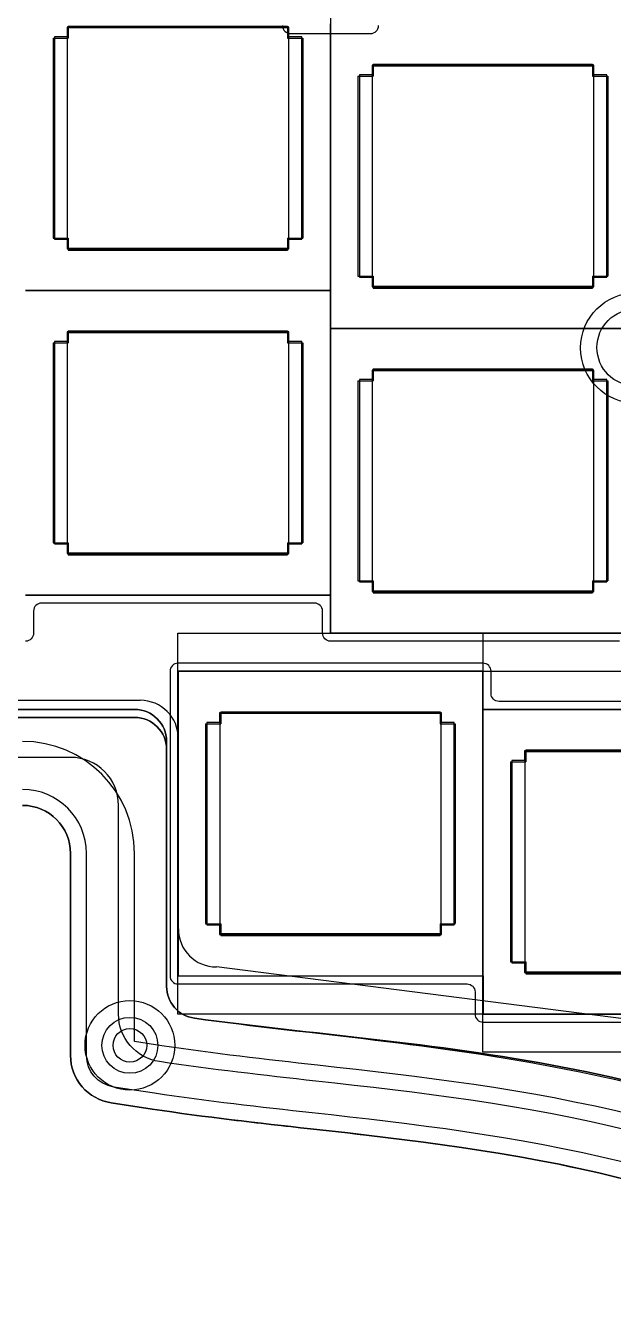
# Model space of a CAD drawing. Extents: x 39 to 193, y 68 to 203.
# Drawn here: x 102 to 138.7, y 70.2 to 150.9 of the extents above; entities that cross this region are included whole.
import ezdxf

# ---------------------------------------------------------------- set-up
doc = ezdxf.new("R2010")
doc.units = 0
doc.layers.add('iris-plate-design-rev2-and-rev3', color=7, linetype='CONTINUOUS')

msp = doc.modelspace()

# ---------------------------------------------------------------- linework, layer by layer
at = {"layer": 'iris-plate-design-rev2-and-rev3', "color": 5}
for p, q in [((121.001364, 153.459741), (121.001364, 134.409741)), ((121.001364, 132.028491), (121.001364, 151.078491)), ((104.562343, 150.864178), (104.562343, 150.264103)), ((118.412398, 150.864178), (104.562343, 150.864178)), ((104.562343, 150.864178), (104.562343, 150.264103)), ((118.412398, 150.864178), (104.562343, 150.864178)), ((104.58732, 137.038994), (104.58732, 150.838955)), ((104.58732, 150.838955), (118.38728, 150.838955)), ((118.38728, 150.838955), (118.38728, 137.038994)), ((118.412398, 150.264103), (118.412398, 150.864178)), ((118.412398, 150.264103), (118.412398, 150.864178)), ((104.562343, 150.264103), (103.762243, 150.264103)), ((103.762243, 150.264103), (103.762243, 137.614198)), ((104.562343, 150.264103), (103.762243, 150.264103)), ((103.762243, 150.264103), (103.762243, 137.614198)), ((119.212498, 150.264103), (118.412398, 150.264103)), ((119.212498, 150.264103), (118.412398, 150.264103)), ((119.212498, 137.614198), (119.212498, 150.264103)), ((119.212498, 137.614198), (119.212498, 150.264103)), ((123.612342, 147.8831), (122.812242, 147.8831)), ((122.812242, 147.8831), (122.812242, 135.233195)), ((123.612342, 147.8831), (122.812242, 147.8831)), ((122.812242, 147.8831), (122.812242, 135.233195)), ((123.612342, 148.483175), (123.612342, 147.8831)), ((137.462398, 148.483175), (123.612342, 148.483175)), ((123.612342, 148.483175), (123.612342, 147.8831)), ((137.462398, 148.483175), (123.612342, 148.483175)), ((123.637319, 134.658097), (123.637319, 148.458057)), ((123.637319, 148.458057), (137.43728, 148.458057)), ((137.43728, 148.458057), (137.43728, 134.658097)), ((137.462398, 147.8831), (137.462398, 148.483175)), ((137.462398, 147.8831), (137.462398, 148.483175)), ((138.262498, 147.8831), (137.462398, 147.8831)), ((138.262498, 147.8831), (137.462398, 147.8831)), ((138.262498, 135.233195), (138.262498, 147.8831)), ((138.262498, 135.233195), (138.262498, 147.8831)), ((103.762243, 137.614198), (104.562343, 137.614198)), ((103.762243, 137.614198), (104.562343, 137.614198)), ((104.562343, 137.614198), (104.562343, 137.014123)), ((104.562343, 137.614198), (104.562343, 137.014123)), ((118.412398, 137.014123), (118.412398, 137.614198)), ((118.412398, 137.614198), (119.212498, 137.614198)), ((118.412398, 137.014123), (118.412398, 137.614198)), ((118.412398, 137.614198), (119.212498, 137.614198)), ((104.562343, 137.014123), (118.412398, 137.014123)), ((104.562343, 137.014123), (118.412398, 137.014123)), ((118.38728, 137.038994), (104.58732, 137.038994)), ((122.812242, 135.233195), (123.612342, 135.233195)), ((122.812242, 135.233195), (123.612342, 135.233195)), ((123.612342, 135.233195), (123.612342, 134.63312)), ((123.612342, 135.233195), (123.612342, 134.63312)), ((137.462398, 134.63312), (137.462398, 135.233195)), ((137.462398, 135.233195), (138.262498, 135.233195)), ((137.462398, 134.63312), (137.462398, 135.233195)), ((137.462398, 135.233195), (138.262498, 135.233195)), ((121.001364, 134.409741), (101.951364, 134.409741)), ((101.951364, 134.409741), (121.001364, 134.409741)), ((121.001364, 134.409741), (121.001364, 115.359742)), ((123.612342, 134.63312), (137.462398, 134.63312)), ((123.612342, 134.63312), (137.462398, 134.63312)), ((137.43728, 134.658097), (123.637319, 134.658097)), ((104.562343, 131.814179), (104.562343, 131.214104)), ((118.412398, 131.814179), (104.562343, 131.814179)), ((104.562343, 131.814179), (104.562343, 131.214104)), ((118.412398, 131.814179), (104.562343, 131.814179)), ((104.58732, 117.988994), (104.58732, 131.788955)), ((104.58732, 131.788955), (118.38728, 131.788955)), ((118.38728, 131.788955), (118.38728, 117.988994)), ((118.412398, 131.214104), (118.412398, 131.814179)), ((118.412398, 131.214104), (118.412398, 131.814179)), ((140.051363, 132.028491), (121.001364, 132.028491)), ((121.001364, 112.978492), (121.001364, 132.028491)), ((121.001364, 132.028491), (140.051363, 132.028491)), ((104.562343, 131.214104), (103.762243, 131.214104)), ((103.762243, 131.214104), (103.762243, 118.564198)), ((104.562343, 131.214104), (103.762243, 131.214104)), ((103.762243, 131.214104), (103.762243, 118.564198)), ((119.212498, 131.214104), (118.412398, 131.214104)), ((119.212498, 131.214104), (118.412398, 131.214104)), ((119.212498, 118.564198), (119.212498, 131.214104)), ((119.212498, 118.564198), (119.212498, 131.214104)), ((123.612342, 129.433176), (123.612342, 128.833101)), ((137.462398, 129.433176), (123.612342, 129.433176)), ((123.612342, 129.433176), (123.612342, 128.833101)), ((137.462398, 129.433176), (123.612342, 129.433176)), ((123.637319, 115.608097), (123.637319, 129.408058)), ((123.637319, 129.408058), (137.43728, 129.408058)), ((137.43728, 129.408058), (137.43728, 115.608097)), ((137.462398, 128.833101), (137.462398, 129.433176)), ((137.462398, 128.833101), (137.462398, 129.433176)), ((123.612342, 128.833101), (122.812242, 128.833101)), ((122.812242, 128.833101), (122.812242, 116.183195)), ((123.612342, 128.833101), (122.812242, 128.833101)), ((122.812242, 128.833101), (122.812242, 116.183195)), ((138.262498, 128.833101), (137.462398, 128.833101)), ((138.262498, 128.833101), (137.462398, 128.833101)), ((138.262498, 116.183195), (138.262498, 128.833101)), ((138.262498, 116.183195), (138.262498, 128.833101)), ((103.762243, 118.564198), (104.562343, 118.564198)), ((103.762243, 118.564198), (104.562343, 118.564198)), ((104.562343, 118.564198), (104.562343, 117.964123)), ((104.562343, 118.564198), (104.562343, 117.964123)), ((104.562343, 117.964123), (118.412398, 117.964123)), ((104.562343, 117.964123), (118.412398, 117.964123)), ((118.38728, 117.988994), (104.58732, 117.988994)), ((118.412398, 117.964123), (118.412398, 118.564198)), ((118.412398, 118.564198), (119.212498, 118.564198)), ((118.412398, 117.964123), (118.412398, 118.564198)), ((118.412398, 118.564198), (119.212498, 118.564198)), ((122.812242, 116.183195), (123.612342, 116.183195)), ((122.812242, 116.183195), (123.612342, 116.183195)), ((123.612342, 116.183195), (123.612342, 115.58312)), ((123.612342, 116.183195), (123.612342, 115.58312)), ((123.612342, 115.58312), (137.462398, 115.58312)), ((123.612342, 115.58312), (137.462398, 115.58312)), ((137.43728, 115.608097), (123.637319, 115.608097)), ((137.462398, 115.58312), (137.462398, 116.183195)), ((137.462398, 116.183195), (138.262498, 116.183195)), ((137.462398, 115.58312), (137.462398, 116.183195)), ((137.462398, 116.183195), (138.262498, 116.183195)), ((121.001364, 115.359742), (101.951364, 115.359742)), ((101.962406, 115.364363), (121.012406, 115.364363)), ((120.012492, 114.86423), (102.96239, 114.86423)), ((121.012406, 115.364363), (121.012406, 112.983113)), ((102.462504, 114.363991), (102.462504, 112.983219)), ((120.512378, 112.983219), (120.512378, 114.363991)), ((140.051363, 112.978492), (121.001364, 112.978492)), ((139.062139, 112.48298), (121.012264, 112.48298)), ((121.012406, 112.983113), (140.062052, 112.983113)), ((130.537405, 111.101926), (111.487406, 111.101926)), ((110.98752, 110.602039), (110.98752, 91.55204)), ((111.476364, 91.547242), (111.476364, 110.597242)), ((111.476364, 110.597242), (130.526363, 110.597242)), ((130.537405, 110.60211), (111.487406, 110.60211)), ((111.487406, 110.60211), (111.487406, 91.551758)), ((130.526363, 110.597242), (130.526363, 91.547242)), ((130.537405, 108.21698), (130.537405, 110.60211)), ((131.037644, 109.217034), (131.037644, 110.602039)), ((149.587405, 108.717148), (131.53753, 108.717148)), ((108.774827, 108.215886), (77.786475, 108.215886)), ((114.087343, 108.002173), (114.087343, 107.402098)), ((127.937398, 108.002173), (114.087343, 108.002173)), ((114.087343, 108.002173), (114.087343, 107.402098)), ((127.937398, 108.002173), (114.087343, 108.002173)), ((114.112319, 94.1772), (114.112319, 107.977161)), ((114.112319, 107.977161), (127.91228, 107.977161)), ((127.91228, 107.977161), (127.91228, 94.1772)), ((127.937398, 107.402098), (127.937398, 108.002173)), ((127.937398, 107.402098), (127.937398, 108.002173)), ((130.527775, 89.165992), (130.527775, 108.215992)), ((130.527775, 108.215992), (149.577774, 108.215992)), ((149.587405, 108.21698), (130.537405, 108.21698)), ((114.087343, 107.402098), (113.287243, 107.402098)), ((113.287243, 107.402098), (113.287243, 94.752193)), ((114.087343, 107.402098), (113.287243, 107.402098)), ((113.287243, 107.402098), (113.287243, 94.752193)), ((128.737498, 107.402098), (127.937398, 107.402098)), ((128.737498, 107.402098), (127.937398, 107.402098)), ((128.737498, 94.752193), (128.737498, 107.402098)), ((128.737498, 94.752193), (128.737498, 107.402098)), ((110.770844, 98.558594), (110.770844, 106.219869)), ((133.137342, 105.62117), (133.137342, 105.021095)), ((146.987397, 105.62117), (133.137342, 105.62117)), ((133.137342, 105.62117), (133.137342, 105.021095)), ((146.987397, 105.62117), (133.137342, 105.62117)), ((133.162319, 91.79207), (133.162319, 105.592031)), ((133.162319, 105.592031), (146.96228, 105.592031)), ((133.137342, 105.021095), (132.337242, 105.021095)), ((132.337242, 105.021095), (132.337242, 92.37119)), ((133.137342, 105.021095), (132.337242, 105.021095)), ((132.337242, 105.021095), (132.337242, 92.37119)), ((104.771152, 99.217231), (104.771152, 92.901803)), ((110.770844, 90.897672), (110.770844, 98.558594)), ((113.287243, 94.752193), (114.087343, 94.752193)), ((113.287243, 94.752193), (114.087343, 94.752193)), ((114.087343, 94.752193), (114.087343, 94.152118)), ((114.087343, 94.752193), (114.087343, 94.152118)), ((127.937398, 94.152118), (127.937398, 94.752193)), ((127.937398, 94.752193), (128.737498, 94.752193)), ((127.937398, 94.152118), (127.937398, 94.752193)), ((127.937398, 94.752193), (128.737498, 94.752193)), ((114.087343, 94.152118), (127.937398, 94.152118)), ((114.087343, 94.152118), (127.937398, 94.152118)), ((127.91228, 94.1772), (114.112319, 94.1772)), ((104.771152, 92.901803), (104.771152, 86.586375)), ((132.337242, 92.37119), (133.137342, 92.37119)), ((132.337242, 92.37119), (133.137342, 92.37119)), ((133.137342, 92.37119), (133.137342, 91.771115)), ((133.137342, 92.37119), (133.137342, 91.771115)), ((130.526363, 91.547242), (111.476364, 91.547242)), ((111.487406, 91.551758), (130.537405, 91.551758)), ((130.537405, 91.551758), (130.537405, 89.16698)), ((133.137342, 91.771115), (146.987397, 91.771115)), ((133.137342, 91.771115), (146.987397, 91.771115)), ((146.96228, 91.79207), (133.162319, 91.79207)), ((111.487406, 91.051801), (129.53728, 91.051801)), ((130.037519, 90.551915), (130.037519, 89.166909)), ((149.577774, 89.165992), (130.527775, 89.165992)), ((130.537405, 89.16698), (149.587405, 89.16698)), ((130.537405, 88.667023), (148.858919, 88.667023)), ((107.320324, 83.620573), (108.595969, 83.426898)), ((108.595969, 83.426898), (109.871613, 83.233223))]:
    msp.add_line(p, q, dxfattribs=at)
at = {"layer": 'iris-plate-design-rev2-and-rev3', "color": 4}
for p, q in [((104.562343, 150.864178), (104.562343, 150.264103)), ((118.412398, 150.864178), (104.562343, 150.864178)), ((104.562343, 150.864178), (104.562343, 150.264103)), ((118.412398, 150.864178), (104.562343, 150.864178)), ((104.562343, 150.864178), (104.562343, 150.264103)), ((118.412398, 150.864178), (104.562343, 150.864178)), ((104.562343, 150.864178), (104.562343, 150.264103)), ((118.412398, 150.864178), (104.562343, 150.864178)), ((118.412398, 150.264103), (118.412398, 150.864178)), ((118.412398, 150.264103), (118.412398, 150.864178)), ((118.412398, 150.264103), (118.412398, 150.864178)), ((118.412398, 150.264103), (118.412398, 150.864178)), ((104.562343, 150.264103), (103.762243, 150.264103)), ((103.762243, 150.264103), (103.762243, 137.614198)), ((104.562343, 150.264103), (103.762243, 150.264103)), ((103.762243, 150.264103), (103.762243, 137.614198)), ((104.562343, 150.264103), (103.762243, 150.264103)), ((103.762243, 150.264103), (103.762243, 137.614198)), ((104.562343, 150.264103), (103.762243, 150.264103)), ((103.762243, 150.264103), (103.762243, 137.614198)), ((119.212498, 150.264103), (118.412398, 150.264103)), ((119.212498, 150.264103), (118.412398, 150.264103)), ((119.212498, 150.264103), (118.412398, 150.264103)), ((119.212498, 150.264103), (118.412398, 150.264103)), ((119.212498, 137.614198), (119.212498, 150.264103)), ((119.212498, 137.614198), (119.212498, 150.264103)), ((119.212498, 137.614198), (119.212498, 150.264103)), ((119.212498, 137.614198), (119.212498, 150.264103)), ((123.612342, 147.8831), (122.812242, 147.8831)), ((122.812242, 147.8831), (122.812242, 135.233195)), ((123.612342, 147.8831), (122.812242, 147.8831)), ((122.812242, 147.8831), (122.812242, 135.233195)), ((123.612342, 147.8831), (122.812242, 147.8831)), ((122.812242, 147.8831), (122.812242, 135.233195)), ((123.612342, 147.8831), (122.812242, 147.8831)), ((122.812242, 147.8831), (122.812242, 135.233195)), ((123.612342, 148.483175), (123.612342, 147.8831)), ((137.462398, 148.483175), (123.612342, 148.483175)), ((123.612342, 148.483175), (123.612342, 147.8831)), ((137.462398, 148.483175), (123.612342, 148.483175)), ((123.612342, 148.483175), (123.612342, 147.8831)), ((137.462398, 148.483175), (123.612342, 148.483175)), ((123.612342, 148.483175), (123.612342, 147.8831)), ((137.462398, 148.483175), (123.612342, 148.483175)), ((137.462398, 147.8831), (137.462398, 148.483175)), ((137.462398, 147.8831), (137.462398, 148.483175)), ((137.462398, 147.8831), (137.462398, 148.483175)), ((137.462398, 147.8831), (137.462398, 148.483175)), ((138.262498, 147.8831), (137.462398, 147.8831)), ((138.262498, 147.8831), (137.462398, 147.8831)), ((138.262498, 147.8831), (137.462398, 147.8831)), ((138.262498, 147.8831), (137.462398, 147.8831)), ((138.262498, 135.233195), (138.262498, 147.8831)), ((138.262498, 135.233195), (138.262498, 147.8831)), ((138.262498, 135.233195), (138.262498, 147.8831)), ((138.262498, 135.233195), (138.262498, 147.8831)), ((103.762243, 137.614198), (104.562343, 137.614198)), ((103.762243, 137.614198), (104.562343, 137.614198)), ((103.762243, 137.614198), (104.562343, 137.614198)), ((103.762243, 137.614198), (104.562343, 137.614198)), ((104.562343, 137.614198), (104.562343, 137.014123)), ((104.562343, 137.614198), (104.562343, 137.014123)), ((104.562343, 137.614198), (104.562343, 137.014123)), ((104.562343, 137.614198), (104.562343, 137.014123)), ((118.412398, 137.014123), (118.412398, 137.614198)), ((118.412398, 137.614198), (119.212498, 137.614198)), ((118.412398, 137.014123), (118.412398, 137.614198)), ((118.412398, 137.614198), (119.212498, 137.614198)), ((118.412398, 137.014123), (118.412398, 137.614198)), ((118.412398, 137.614198), (119.212498, 137.614198)), ((118.412398, 137.014123), (118.412398, 137.614198)), ((118.412398, 137.614198), (119.212498, 137.614198)), ((104.562343, 137.014123), (118.412398, 137.014123)), ((104.562343, 137.014123), (118.412398, 137.014123)), ((104.562343, 137.014123), (118.412398, 137.014123)), ((104.562343, 137.014123), (118.412398, 137.014123)), ((122.812242, 135.233195), (123.612342, 135.233195)), ((122.812242, 135.233195), (123.612342, 135.233195)), ((122.812242, 135.233195), (123.612342, 135.233195)), ((122.812242, 135.233195), (123.612342, 135.233195)), ((123.612342, 135.233195), (123.612342, 134.63312)), ((123.612342, 135.233195), (123.612342, 134.63312)), ((123.612342, 135.233195), (123.612342, 134.63312)), ((123.612342, 135.233195), (123.612342, 134.63312)), ((137.462398, 134.63312), (137.462398, 135.233195)), ((137.462398, 135.233195), (138.262498, 135.233195)), ((137.462398, 134.63312), (137.462398, 135.233195)), ((137.462398, 135.233195), (138.262498, 135.233195)), ((137.462398, 134.63312), (137.462398, 135.233195)), ((137.462398, 135.233195), (138.262498, 135.233195)), ((137.462398, 134.63312), (137.462398, 135.233195)), ((137.462398, 135.233195), (138.262498, 135.233195)), ((123.612342, 134.63312), (137.462398, 134.63312)), ((123.612342, 134.63312), (137.462398, 134.63312)), ((123.612342, 134.63312), (137.462398, 134.63312)), ((123.612342, 134.63312), (137.462398, 134.63312)), ((104.562343, 131.814179), (104.562343, 131.214104)), ((118.412398, 131.814179), (104.562343, 131.814179)), ((104.562343, 131.814179), (104.562343, 131.214104)), ((118.412398, 131.814179), (104.562343, 131.814179)), ((104.562343, 131.814179), (104.562343, 131.214104)), ((118.412398, 131.814179), (104.562343, 131.814179)), ((104.562343, 131.814179), (104.562343, 131.214104)), ((118.412398, 131.814179), (104.562343, 131.814179)), ((118.412398, 131.214104), (118.412398, 131.814179)), ((118.412398, 131.214104), (118.412398, 131.814179)), ((118.412398, 131.214104), (118.412398, 131.814179)), ((118.412398, 131.214104), (118.412398, 131.814179)), ((104.562343, 131.214104), (103.762243, 131.214104)), ((103.762243, 131.214104), (103.762243, 118.564198)), ((104.562343, 131.214104), (103.762243, 131.214104)), ((103.762243, 131.214104), (103.762243, 118.564198)), ((104.562343, 131.214104), (103.762243, 131.214104)), ((103.762243, 131.214104), (103.762243, 118.564198)), ((104.562343, 131.214104), (103.762243, 131.214104)), ((103.762243, 131.214104), (103.762243, 118.564198)), ((119.212498, 131.214104), (118.412398, 131.214104)), ((119.212498, 131.214104), (118.412398, 131.214104)), ((119.212498, 131.214104), (118.412398, 131.214104)), ((119.212498, 131.214104), (118.412398, 131.214104)), ((119.212498, 118.564198), (119.212498, 131.214104)), ((119.212498, 118.564198), (119.212498, 131.214104)), ((119.212498, 118.564198), (119.212498, 131.214104)), ((119.212498, 118.564198), (119.212498, 131.214104)), ((123.612342, 129.433176), (123.612342, 128.833101)), ((137.462398, 129.433176), (123.612342, 129.433176)), ((123.612342, 129.433176), (123.612342, 128.833101)), ((137.462398, 129.433176), (123.612342, 129.433176)), ((123.612342, 129.433176), (123.612342, 128.833101)), ((137.462398, 129.433176), (123.612342, 129.433176)), ((123.612342, 129.433176), (123.612342, 128.833101)), ((137.462398, 129.433176), (123.612342, 129.433176)), ((137.462398, 128.833101), (137.462398, 129.433176)), ((137.462398, 128.833101), (137.462398, 129.433176)), ((137.462398, 128.833101), (137.462398, 129.433176)), ((137.462398, 128.833101), (137.462398, 129.433176)), ((123.612342, 128.833101), (122.812242, 128.833101)), ((122.812242, 128.833101), (122.812242, 116.183195)), ((123.612342, 128.833101), (122.812242, 128.833101)), ((122.812242, 128.833101), (122.812242, 116.183195)), ((123.612342, 128.833101), (122.812242, 128.833101)), ((122.812242, 128.833101), (122.812242, 116.183195)), ((123.612342, 128.833101), (122.812242, 128.833101)), ((122.812242, 128.833101), (122.812242, 116.183195)), ((138.262498, 128.833101), (137.462398, 128.833101)), ((138.262498, 128.833101), (137.462398, 128.833101)), ((138.262498, 128.833101), (137.462398, 128.833101)), ((138.262498, 128.833101), (137.462398, 128.833101)), ((138.262498, 116.183195), (138.262498, 128.833101)), ((138.262498, 116.183195), (138.262498, 128.833101)), ((138.262498, 116.183195), (138.262498, 128.833101)), ((138.262498, 116.183195), (138.262498, 128.833101)), ((103.762243, 118.564198), (104.562343, 118.564198)), ((103.762243, 118.564198), (104.562343, 118.564198)), ((103.762243, 118.564198), (104.562343, 118.564198)), ((103.762243, 118.564198), (104.562343, 118.564198)), ((104.562343, 118.564198), (104.562343, 117.964123)), ((104.562343, 118.564198), (104.562343, 117.964123)), ((104.562343, 118.564198), (104.562343, 117.964123)), ((104.562343, 118.564198), (104.562343, 117.964123)), ((104.562343, 117.964123), (118.412398, 117.964123)), ((104.562343, 117.964123), (118.412398, 117.964123)), ((104.562343, 117.964123), (118.412398, 117.964123)), ((104.562343, 117.964123), (118.412398, 117.964123)), ((118.412398, 117.964123), (118.412398, 118.564198)), ((118.412398, 118.564198), (119.212498, 118.564198)), ((118.412398, 117.964123), (118.412398, 118.564198)), ((118.412398, 118.564198), (119.212498, 118.564198)), ((118.412398, 117.964123), (118.412398, 118.564198)), ((118.412398, 118.564198), (119.212498, 118.564198)), ((118.412398, 117.964123), (118.412398, 118.564198)), ((118.412398, 118.564198), (119.212498, 118.564198)), ((122.812242, 116.183195), (123.612342, 116.183195)), ((122.812242, 116.183195), (123.612342, 116.183195)), ((122.812242, 116.183195), (123.612342, 116.183195)), ((122.812242, 116.183195), (123.612342, 116.183195)), ((123.612342, 116.183195), (123.612342, 115.58312)), ((123.612342, 116.183195), (123.612342, 115.58312)), ((123.612342, 116.183195), (123.612342, 115.58312)), ((123.612342, 116.183195), (123.612342, 115.58312)), ((123.612342, 115.58312), (137.462398, 115.58312)), ((123.612342, 115.58312), (137.462398, 115.58312)), ((123.612342, 115.58312), (137.462398, 115.58312)), ((123.612342, 115.58312), (137.462398, 115.58312)), ((137.462398, 115.58312), (137.462398, 116.183195)), ((137.462398, 116.183195), (138.262498, 116.183195)), ((137.462398, 115.58312), (137.462398, 116.183195)), ((137.462398, 116.183195), (138.262498, 116.183195)), ((137.462398, 115.58312), (137.462398, 116.183195)), ((137.462398, 116.183195), (138.262498, 116.183195)), ((137.462398, 115.58312), (137.462398, 116.183195)), ((137.462398, 116.183195), (138.262498, 116.183195)), ((111.476364, 89.165992), (111.476364, 112.978492)), ((111.476364, 112.978492), (130.526363, 112.978492)), ((130.526363, 112.978492), (130.526363, 89.165992)), ((130.526363, 86.784742), (130.526363, 110.597242)), ((130.526363, 110.597242), (149.576363, 110.597242)), ((108.774933, 107.715965), (46.797876, 107.715965)), ((114.087343, 108.002173), (114.087343, 107.402098)), ((127.937398, 108.002173), (114.087343, 108.002173)), ((114.087343, 108.002173), (114.087343, 107.402098)), ((127.937398, 108.002173), (114.087343, 108.002173)), ((114.087343, 108.002173), (114.087343, 107.402098)), ((127.937398, 108.002173), (114.087343, 108.002173)), ((114.087343, 108.002173), (114.087343, 107.402098)), ((127.937398, 108.002173), (114.087343, 108.002173)), ((127.937398, 107.402098), (127.937398, 108.002173)), ((127.937398, 107.402098), (127.937398, 108.002173)), ((127.937398, 107.402098), (127.937398, 108.002173)), ((127.937398, 107.402098), (127.937398, 108.002173)), ((114.087343, 107.402098), (113.287243, 107.402098)), ((113.287243, 107.402098), (113.287243, 94.752193)), ((114.087343, 107.402098), (113.287243, 107.402098)), ((113.287243, 107.402098), (113.287243, 94.752193)), ((114.087343, 107.402098), (113.287243, 107.402098)), ((113.287243, 107.402098), (113.287243, 94.752193)), ((114.087343, 107.402098), (113.287243, 107.402098)), ((113.287243, 107.402098), (113.287243, 94.752193)), ((128.737498, 107.402098), (127.937398, 107.402098)), ((128.737498, 107.402098), (127.937398, 107.402098)), ((128.737498, 107.402098), (127.937398, 107.402098)), ((128.737498, 107.402098), (127.937398, 107.402098)), ((128.737498, 94.752193), (128.737498, 107.402098)), ((128.737498, 94.752193), (128.737498, 107.402098)), ((128.737498, 94.752193), (128.737498, 107.402098)), ((128.737498, 94.752193), (128.737498, 107.402098)), ((104.771223, 105.215793), (44.801471, 105.215793)), ((110.770949, 90.897637), (110.770949, 105.719948)), ((133.137342, 105.62117), (133.137342, 105.021095)), ((146.987397, 105.62117), (133.137342, 105.62117)), ((133.137342, 105.62117), (133.137342, 105.021095)), ((146.987397, 105.62117), (133.137342, 105.62117)), ((133.137342, 105.62117), (133.137342, 105.021095)), ((146.987397, 105.62117), (133.137342, 105.62117)), ((133.137342, 105.62117), (133.137342, 105.021095)), ((146.987397, 105.62117), (133.137342, 105.62117)), ((133.137342, 105.021095), (132.337242, 105.021095)), ((132.337242, 105.021095), (132.337242, 92.37119)), ((133.137342, 105.021095), (132.337242, 105.021095)), ((132.337242, 105.021095), (132.337242, 92.37119)), ((133.137342, 105.021095), (132.337242, 105.021095)), ((132.337242, 105.021095), (132.337242, 92.37119)), ((133.137342, 105.021095), (132.337242, 105.021095)), ((132.337242, 105.021095), (132.337242, 92.37119)), ((107.770892, 89.165463), (107.770892, 102.215771)), ((104.770905, 99.217195), (104.770905, 86.58634)), ((104.770905, 99.217195), (104.770905, 86.58634)), ((113.287243, 94.752193), (114.087343, 94.752193)), ((113.287243, 94.752193), (114.087343, 94.752193)), ((113.287243, 94.752193), (114.087343, 94.752193)), ((113.287243, 94.752193), (114.087343, 94.752193)), ((114.087343, 94.752193), (114.087343, 94.152118)), ((114.087343, 94.752193), (114.087343, 94.152118)), ((114.087343, 94.752193), (114.087343, 94.152118)), ((114.087343, 94.752193), (114.087343, 94.152118)), ((127.937398, 94.152118), (127.937398, 94.752193)), ((127.937398, 94.752193), (128.737498, 94.752193)), ((127.937398, 94.152118), (127.937398, 94.752193)), ((127.937398, 94.752193), (128.737498, 94.752193)), ((127.937398, 94.152118), (127.937398, 94.752193)), ((127.937398, 94.752193), (128.737498, 94.752193)), ((127.937398, 94.152118), (127.937398, 94.752193)), ((127.937398, 94.752193), (128.737498, 94.752193)), ((114.087343, 94.152118), (127.937398, 94.152118)), ((114.087343, 94.152118), (127.937398, 94.152118)), ((114.087343, 94.152118), (127.937398, 94.152118)), ((114.087343, 94.152118), (127.937398, 94.152118)), ((132.337242, 92.37119), (133.137342, 92.37119)), ((132.337242, 92.37119), (133.137342, 92.37119)), ((132.337242, 92.37119), (133.137342, 92.37119)), ((132.337242, 92.37119), (133.137342, 92.37119)), ((133.137342, 92.37119), (133.137342, 91.771115)), ((133.137342, 92.37119), (133.137342, 91.771115)), ((133.137342, 92.37119), (133.137342, 91.771115)), ((133.137342, 92.37119), (133.137342, 91.771115)), ((133.137342, 91.771115), (146.987397, 91.771115)), ((133.137342, 91.771115), (146.987397, 91.771115)), ((133.137342, 91.771115), (146.987397, 91.771115)), ((133.137342, 91.771115), (146.987397, 91.771115)), ((130.526363, 89.165992), (111.476364, 89.165992)), ((110.229153, 87.216436), (110.229153, 87.216436)), ((149.576363, 86.784742), (130.526363, 86.784742)), ((110.321123, 86.19966), (110.32077, 86.19966)), ((107.32043, 83.620537), (109.871366, 83.233187)), ((107.32043, 83.620537), (109.871366, 83.233187))]:
    msp.add_line(p, q, dxfattribs=at)
at = {"layer": 'iris-plate-design-rev2-and-rev3', "color": 7}
for p, q in [((104.627395, 150.93357), (104.627395, 150.18427)), ((104.627395, 150.93357), (118.325756, 150.93357)), ((118.325615, 150.93357), (118.325615, 150.18427)), ((103.677435, 150.18427), (104.627466, 150.18427)), ((103.677435, 150.18427), (103.677435, 137.685)), ((118.325615, 150.18427), (119.275645, 150.18427)), ((119.275575, 150.18427), (119.275575, 137.685)), ((123.677395, 148.55359), (123.677395, 147.80429)), ((123.677395, 148.55359), (137.375755, 148.55359)), ((137.375614, 148.55359), (137.375614, 147.80429)), ((122.727435, 147.80429), (123.677465, 147.80429)), ((122.727435, 147.80429), (122.727435, 135.302551)), ((137.375614, 147.80429), (138.325645, 147.80429)), ((138.325574, 147.80429), (138.325574, 135.302551)), ((103.677435, 137.68493), (104.627466, 137.68493)), ((104.627395, 137.68493), (104.627395, 136.93563)), ((118.325615, 137.68493), (118.325615, 136.93563)), ((118.325615, 137.68493), (119.275645, 137.68493)), ((104.627395, 136.93563), (118.325756, 136.93563)), ((122.727435, 135.30241), (123.677465, 135.30241)), ((123.677395, 135.30241), (123.677395, 134.55311)), ((137.375614, 135.30241), (137.375614, 134.55311)), ((137.375614, 135.30241), (138.325645, 135.30241)), ((123.677395, 134.55311), (137.375755, 134.55311)), ((104.627395, 131.88357), (104.627395, 131.13427)), ((104.627395, 131.88357), (118.325756, 131.88357)), ((118.325615, 131.88357), (118.325615, 131.13427)), ((103.677435, 131.13427), (104.627466, 131.13427)), ((103.677435, 131.13427), (103.677435, 118.635001)), ((118.325615, 131.13427), (119.275645, 131.13427)), ((119.275575, 131.13427), (119.275575, 118.635001)), ((123.677395, 129.50359), (123.677395, 128.75429)), ((123.677395, 129.50359), (137.375755, 129.50359)), ((137.375614, 129.50359), (137.375614, 128.75429)), ((122.727435, 128.75429), (123.677465, 128.75429)), ((122.727435, 128.75429), (122.727435, 116.252552)), ((137.375614, 128.75429), (138.325645, 128.75429)), ((138.325574, 128.75429), (138.325574, 116.252552)), ((103.677435, 118.63493), (104.627466, 118.63493)), ((104.627395, 118.63493), (104.627395, 117.88563)), ((118.325615, 118.63493), (118.325615, 117.88563)), ((118.325615, 118.63493), (119.275645, 118.63493)), ((104.627395, 117.88563), (118.325756, 117.88563)), ((122.727435, 116.25241), (123.677465, 116.25241)), ((123.677395, 116.25241), (123.677395, 115.50311)), ((137.375614, 116.25241), (137.375614, 115.50311)), ((137.375614, 116.25241), (138.325645, 116.25241)), ((123.677395, 115.50311), (137.375755, 115.50311)), ((48.405061, 108.785834), (109.126229, 108.785834)), ((114.152395, 108.071071), (114.152395, 107.321771)), ((114.152395, 108.071071), (127.850756, 108.071071)), ((127.850615, 108.071071), (127.850615, 107.321771)), ((113.202435, 107.321771), (114.152465, 107.321771)), ((113.202435, 107.321771), (113.202435, 94.822502)), ((127.850615, 107.321771), (128.800645, 107.321771)), ((128.800575, 107.321771), (128.800575, 94.822502)), ((111.506279, 94.498334), (111.506279, 106.405995)), ((133.202394, 105.691091), (133.202394, 104.941791)), ((133.202394, 105.691091), (146.900755, 105.691091)), ((132.252434, 104.941791), (133.202465, 104.941791)), ((132.252434, 104.941791), (132.252434, 92.440052)), ((113.202435, 94.822431), (114.152465, 94.822431)), ((114.152395, 94.822431), (114.152395, 94.073131)), ((127.850615, 94.822431), (127.850615, 94.073131)), ((127.850615, 94.822431), (128.800645, 94.822431)), ((114.152395, 94.073131), (127.850756, 94.073131)), ((141.869439, 88.547114), (113.88887, 92.118284)), ((132.252434, 92.439911), (133.202465, 92.439911)), ((133.202394, 92.439911), (133.202394, 91.690611)), ((133.202394, 91.690611), (146.900755, 91.690611))]:
    msp.add_line(p, q, dxfattribs=at)
at = {"layer": 'iris-plate-design-rev2-and-rev3', "color": 3}
for p, q in [((104.627395, 150.93357), (104.627395, 150.18427)), ((104.627395, 150.93357), (118.325756, 150.93357)), ((118.325615, 150.93357), (118.325615, 150.18427)), ((103.677435, 150.18427), (104.627466, 150.18427)), ((103.677435, 150.18427), (103.677435, 137.685)), ((118.325615, 150.18427), (119.275645, 150.18427)), ((119.275575, 150.18427), (119.275575, 137.685)), ((123.677395, 148.55359), (123.677395, 147.80429)), ((123.677395, 148.55359), (137.375755, 148.55359)), ((137.375614, 148.55359), (137.375614, 147.80429)), ((122.727435, 147.80429), (123.677465, 147.80429)), ((122.727435, 147.80429), (122.727435, 135.302551)), ((137.375614, 147.80429), (138.325645, 147.80429)), ((138.325574, 147.80429), (138.325574, 135.302551)), ((103.677435, 137.68493), (104.627466, 137.68493)), ((104.627395, 137.68493), (104.627395, 136.93563)), ((118.325615, 137.68493), (118.325615, 136.93563)), ((118.325615, 137.68493), (119.275645, 137.68493)), ((104.627395, 136.93563), (118.325756, 136.93563)), ((122.727435, 135.30241), (123.677465, 135.30241)), ((123.677395, 135.30241), (123.677395, 134.55311)), ((137.375614, 135.30241), (137.375614, 134.55311)), ((137.375614, 135.30241), (138.325645, 135.30241)), ((123.677395, 134.55311), (137.375755, 134.55311)), ((104.627395, 131.88357), (104.627395, 131.13427)), ((104.627395, 131.88357), (118.325756, 131.88357)), ((118.325615, 131.88357), (118.325615, 131.13427)), ((103.677435, 131.13427), (104.627466, 131.13427)), ((103.677435, 131.13427), (103.677435, 118.635001)), ((118.325615, 131.13427), (119.275645, 131.13427)), ((119.275575, 131.13427), (119.275575, 118.635001)), ((123.677395, 129.50359), (123.677395, 128.75429)), ((123.677395, 129.50359), (137.375755, 129.50359)), ((137.375614, 129.50359), (137.375614, 128.75429)), ((122.727435, 128.75429), (123.677465, 128.75429)), ((122.727435, 128.75429), (122.727435, 116.252552)), ((137.375614, 128.75429), (138.325645, 128.75429)), ((138.325574, 128.75429), (138.325574, 116.252552)), ((103.677435, 118.63493), (104.627466, 118.63493)), ((104.627395, 118.63493), (104.627395, 117.88563)), ((118.325615, 118.63493), (118.325615, 117.88563)), ((118.325615, 118.63493), (119.275645, 118.63493)), ((104.627395, 117.88563), (118.325756, 117.88563)), ((122.727435, 116.25241), (123.677465, 116.25241)), ((123.677395, 116.25241), (123.677395, 115.50311)), ((137.375614, 116.25241), (137.375614, 115.50311)), ((137.375614, 116.25241), (138.325645, 116.25241)), ((123.677395, 115.50311), (137.375755, 115.50311)), ((48.405061, 108.785834), (109.126229, 108.785834)), ((114.152395, 108.071071), (114.152395, 107.321771)), ((114.152395, 108.071071), (127.850756, 108.071071)), ((127.850615, 108.071071), (127.850615, 107.321771)), ((113.202435, 107.321771), (114.152465, 107.321771)), ((113.202435, 107.321771), (113.202435, 94.822502)), ((127.850615, 107.321771), (128.800645, 107.321771)), ((128.800575, 107.321771), (128.800575, 94.822502)), ((111.506279, 94.498334), (111.506279, 106.405995)), ((133.202394, 105.691091), (133.202394, 104.941791)), ((133.202394, 105.691091), (146.900755, 105.691091)), ((132.252434, 104.941791), (133.202465, 104.941791)), ((132.252434, 104.941791), (132.252434, 92.440052)), ((108.771017, 87.446412), (108.771017, 99.217195)), ((113.202435, 94.822431), (114.152465, 94.822431)), ((114.152395, 94.822431), (114.152395, 94.073131)), ((127.850615, 94.822431), (127.850615, 94.073131)), ((127.850615, 94.822431), (128.800645, 94.822431)), ((114.152395, 94.073131), (127.850756, 94.073131)), ((141.869439, 88.547114), (113.88887, 92.118284)), ((132.252434, 92.439911), (133.202465, 92.439911)), ((133.202394, 92.439911), (133.202394, 91.690611)), ((133.202394, 91.690611), (146.900755, 91.690611)), ((110.471053, 87.188179), (108.771017, 87.446412)), ((111.279161, 87.216436), (111.279161, 87.216436))]:
    msp.add_line(p, q, dxfattribs=at)
at = {"layer": 'iris-plate-design-rev2-and-rev3', "color": 1}
for p, q in [((118.512023, 150.46441), (123.511942, 150.46441)), ((46.797876, 108.215851), (108.774933, 108.215851)), ((46.797876, 107.715965), (108.774933, 107.715965)), ((110.770949, 106.219834), (110.770949, 90.897637)), ((110.770949, 105.719948), (110.770949, 90.897637)), ((104.770905, 99.217195), (104.770905, 86.58634)), ((104.77094, 86.586375), (104.77094, 99.217231)), ((109.529172, 87.216436), (109.529172, 87.216436)), ((109.529172, 87.216436), (109.529172, 87.216436)), ((107.32043, 83.620537), (109.871366, 83.233187)), ((109.871401, 83.233223), (107.320465, 83.620573))]:
    msp.add_line(p, q, dxfattribs=at)
at = {"layer": 'iris-plate-design-rev2-and-rev3', "color": 2}
for p, q in [((105.771065, 86.58634), (105.771065, 99.217195)), ((110.021332, 84.222023), (107.470749, 84.609373))]:
    msp.add_line(p, q, dxfattribs=at)
at = {"layer": 'iris-plate-design-rev2-and-rev3', "color": 1}
for points in [[(118.012136, 150.964649), (118.012136, 150.688424), (118.235798, 150.46441), (118.512023, 150.46441)], [(123.511942, 150.46441), (123.788167, 150.46441), (124.012181, 150.688424), (124.012181, 150.964649)], [(108.774933, 108.215851), (109.877363, 108.215851), (110.770949, 107.322265), (110.770949, 106.219834)], [(108.774933, 107.715965), (109.877363, 107.715965), (110.770949, 106.822378), (110.770949, 105.719948)], [(101.772294, 102.215806), (103.428586, 102.215806), (104.770905, 100.873134), (104.770905, 99.217195)], [(104.77094, 99.217231), (104.77094, 100.873169), (103.428621, 102.215842), (101.772329, 102.215842)], [(110.770949, 90.897637), (110.770949, 89.895043), (111.513899, 89.051904), (112.506969, 88.914673)], [(110.770949, 90.897637), (110.770949, 89.895043), (111.513899, 89.051904), (112.506969, 88.914673)], [(112.506969, 88.914673), (127.243555, 86.875971), (143.034593, 86.747912), (162.410206, 76.071093)], [(112.506969, 88.914673), (127.243555, 86.875971), (142.601382, 86.997679), (161.976995, 76.32086)], [(107.429086, 87.216436), (107.429086, 87.796403), (107.899338, 88.266303), (108.479305, 88.266303)], [(107.429086, 87.216436), (107.429086, 87.796403), (107.899338, 88.266303), (108.479305, 88.266303)], [(108.479305, 88.266303), (109.058919, 88.266303), (109.529172, 87.796403), (109.529172, 87.216436)], [(108.479305, 88.266303), (109.058919, 88.266303), (109.529172, 87.796403), (109.529172, 87.216436)], [(104.770905, 86.58634), (104.770905, 85.103615), (105.854638, 83.84314), (107.32043, 83.620537)], [(107.320465, 83.620573), (105.854321, 83.843175), (104.77094, 85.10365), (104.77094, 86.586375)], [(108.479305, 86.16657), (107.899338, 86.16657), (107.429086, 86.63647), (107.429086, 87.216436)], [(108.479305, 86.16657), (107.899338, 86.16657), (107.429086, 86.63647), (107.429086, 87.216436)], [(109.529172, 87.216436), (109.529172, 86.63647), (109.058919, 86.16657), (108.479305, 86.16657)], [(109.529172, 87.216436), (109.529172, 86.63647), (109.058919, 86.16657), (108.479305, 86.16657)], [(109.871366, 83.233187), (113.167369, 82.733654), (116.511349, 82.360768), (119.755141, 81.998818)], [(119.755176, 81.998853), (116.511385, 82.360803), (113.167404, 82.733689), (109.871401, 83.233223)], [(119.755141, 81.998818), (132.196554, 80.611696), (145.061654, 79.176949), (160.685123, 70.16136)], [(160.685158, 70.161395), (145.061689, 79.176984), (132.19659, 80.611731), (119.755176, 81.998853)]]:
    msp.add_open_spline(points, degree=3, dxfattribs=at)
at = {"layer": 'iris-plate-design-rev2-and-rev3', "color": 7}
for points in [[(136.633652, 130.811796), (136.633652, 132.717501), (138.178466, 134.261962), (140.083819, 134.261962)], [(137.652827, 130.836385), (137.652827, 132.161771), (138.727388, 133.236332), (140.052774, 133.236332)], [(140.083819, 127.361982), (138.178466, 127.361982), (136.633652, 128.906443), (136.633652, 130.811796)], [(140.052774, 128.436437), (138.727388, 128.436437), (137.652827, 129.510998), (137.652827, 130.836385)], [(111.508819, 106.404055), (111.508819, 107.71921), (110.442725, 108.785305), (109.127569, 108.785305)], [(111.508819, 94.497805), (111.508819, 93.182649), (112.574914, 92.116555), (113.890069, 92.116555)]]:
    msp.add_open_spline(points, degree=3, dxfattribs=at)
at = {"layer": 'iris-plate-design-rev2-and-rev3', "color": 3}
for points in [[(136.633652, 130.811796), (136.633652, 132.717501), (138.178466, 134.261962), (140.083819, 134.261962)], [(140.083819, 127.361982), (138.178466, 127.361982), (136.633652, 128.906443), (136.633652, 130.811796)], [(111.508819, 106.404055), (111.508819, 107.71921), (110.442725, 108.785305), (109.127569, 108.785305)], [(108.771017, 99.217195), (108.771017, 103.076231), (105.631295, 106.215953), (101.772259, 106.215953)], [(111.508819, 94.497805), (111.508819, 93.182649), (112.574914, 92.116555), (113.890069, 92.116555)], [(105.679167, 87.216436), (105.679167, 88.762661), (106.932939, 90.016434), (108.479164, 90.016434)], [(108.479164, 90.016434), (110.025389, 90.016434), (111.279161, 88.762661), (111.279161, 87.216436)], [(108.479164, 84.416439), (106.932939, 84.416439), (105.679167, 85.670211), (105.679167, 87.216436)], [(111.279161, 87.216436), (111.279161, 85.670211), (110.025389, 84.416439), (108.479164, 84.416439)], [(120.1989, 85.974271), (117.000264, 86.330929), (113.693325, 86.699934), (110.471053, 87.188179)], [(162.684632, 73.625638), (146.336911, 83.059621), (133.049183, 84.541287), (120.1989, 85.974271)]]:
    msp.add_open_spline(points, degree=3, dxfattribs=at)
at = {"layer": 'iris-plate-design-rev2-and-rev3', "color": 5}
for points in [[(102.96239, 114.86423), (102.686518, 114.86423), (102.462504, 114.640216), (102.462504, 114.363991)], [(120.512378, 114.363991), (120.512378, 114.640216), (120.288364, 114.86423), (120.012492, 114.86423)], [(102.462504, 112.983219), (102.462504, 112.706994), (102.23849, 112.48298), (101.962618, 112.48298)], [(121.012264, 112.48298), (120.736392, 112.48298), (120.512378, 112.706994), (120.512378, 112.983219)], [(111.487406, 111.101926), (111.211181, 111.101926), (110.98752, 110.878264), (110.98752, 110.602039)], [(131.037644, 110.602039), (131.037644, 110.878264), (130.81363, 111.101926), (130.537405, 111.101926)], [(131.53753, 108.717148), (131.261305, 108.717148), (131.037644, 108.940809), (131.037644, 109.217034)], [(110.186291, 107.631333), (109.825046, 107.992578), (109.326219, 108.215886), (108.774827, 108.215886)], [(110.770844, 106.219869), (110.770844, 106.770908), (110.547535, 107.270089), (110.186291, 107.631333)], [(101.772541, 102.215842), (102.60051, 102.215842), (103.350163, 101.879997), (103.892735, 101.337425)], [(103.892735, 101.337425), (104.435308, 100.794853), (104.771152, 100.0452), (104.771152, 99.217231)], [(110.98752, 91.55204), (110.98752, 91.275815), (111.211181, 91.051801), (111.487406, 91.051801)], [(111.266496, 89.581459), (110.956758, 89.934942), (110.770844, 90.396375), (110.770844, 90.897672)], [(129.53728, 91.051801), (129.813505, 91.051801), (130.037519, 90.82814), (130.037519, 90.551915)], [(112.506863, 88.914356), (112.010505, 88.983147), (111.576235, 89.228328), (111.266496, 89.581459)], [(135.502329, 85.857184), (127.399024, 87.416109), (119.875332, 87.895181), (112.506863, 88.914356)], [(130.037519, 89.166909), (130.037519, 88.890684), (130.26118, 88.667023), (130.537405, 88.667023)], [(104.771152, 86.586375), (104.771152, 85.844836), (105.041733, 85.159036), (105.49611, 84.630928)], [(161.97689, 76.320895), (152.289259, 81.659481), (143.605987, 84.298259), (135.502329, 85.857184)], [(105.49611, 84.630928), (105.950135, 84.10282), (106.587605, 83.73205), (107.320324, 83.620573)], [(109.871613, 83.233223), (111.519438, 82.983456), (113.179257, 82.765439), (114.832727, 82.564356)], [(114.832727, 82.564356), (116.486196, 82.363625), (118.133316, 82.179828), (119.755035, 81.998853)], [(119.755035, 81.998853), (125.975918, 81.305292), (132.302635, 80.599737), (139.026932, 78.940623)]]:
    msp.add_open_spline(points, degree=3, dxfattribs=at)
at = {"layer": 'iris-plate-design-rev2-and-rev3', "color": 4}
for points in [[(110.770949, 105.719948), (110.770949, 106.822378), (109.877363, 107.715965), (108.774933, 107.715965)], [(107.770892, 102.215771), (107.770892, 103.872768), (106.427867, 105.215793), (104.771223, 105.215793)], [(101.772294, 102.215806), (103.428586, 102.215806), (104.770905, 100.873134), (104.770905, 99.217195)], [(101.772294, 102.215806), (103.428586, 102.215806), (104.770905, 100.873134), (104.770905, 99.217195)], [(112.506969, 88.914673), (111.513899, 89.051904), (110.770949, 89.895043), (110.770949, 90.897637)], [(106.729245, 87.216436), (106.729245, 88.183048), (107.512765, 88.966567), (108.479023, 88.966567)], [(110.32077, 86.19966), (108.854625, 86.42191), (107.770892, 87.682385), (107.770892, 89.165463)], [(108.479023, 88.966567), (109.445634, 88.966567), (110.229153, 88.183048), (110.229153, 87.216436)], [(161.976995, 76.32086), (142.601382, 86.997679), (127.243555, 86.875971), (112.506969, 88.914673)], [(104.770905, 86.58634), (104.770905, 85.103615), (105.854638, 83.84314), (107.32043, 83.620537)], [(104.770905, 86.58634), (104.770905, 85.103615), (105.854638, 83.84314), (107.32043, 83.620537)], [(108.479023, 85.466306), (107.512765, 85.466306), (106.729245, 86.249825), (106.729245, 87.216436)], [(110.229153, 87.216436), (110.229153, 86.249825), (109.445634, 85.466306), (108.479023, 85.466306)], [(120.087422, 84.98046), (116.879261, 85.338177), (113.561739, 85.708241), (110.321123, 86.19966)], [(162.184746, 72.759533), (146.018705, 82.088388), (132.836105, 83.558766), (120.087422, 84.98046)], [(109.871366, 83.233187), (113.167369, 82.733654), (116.511349, 82.360768), (119.755141, 81.998818)], [(109.871366, 83.233187), (113.167369, 82.733654), (116.511349, 82.360768), (119.755141, 81.998818)], [(119.755141, 81.998818), (132.196554, 80.611696), (145.061654, 79.176949), (160.685123, 70.16136)], [(119.755141, 81.998818), (132.196554, 80.611696), (145.061654, 79.176949), (160.685123, 70.16136)]]:
    msp.add_open_spline(points, degree=3, dxfattribs=at)
at = {"layer": 'iris-plate-design-rev2-and-rev3', "color": 2}
for points in [[(105.771065, 99.217195), (105.771065, 101.422056), (103.97719, 103.215931), (101.772329, 103.215931)], [(107.470749, 84.609373), (106.485793, 84.758951), (105.771065, 85.590096), (105.771065, 86.58634)], [(119.866301, 82.992946), (116.638737, 83.352426), (113.301812, 83.72496), (110.021332, 84.222023)], [(161.185045, 71.027429), (145.380953, 80.14744), (132.41002, 81.594182), (119.866301, 82.992946)]]:
    msp.add_open_spline(points, degree=3, dxfattribs=at)

doc.saveas('drawing.dxf')
